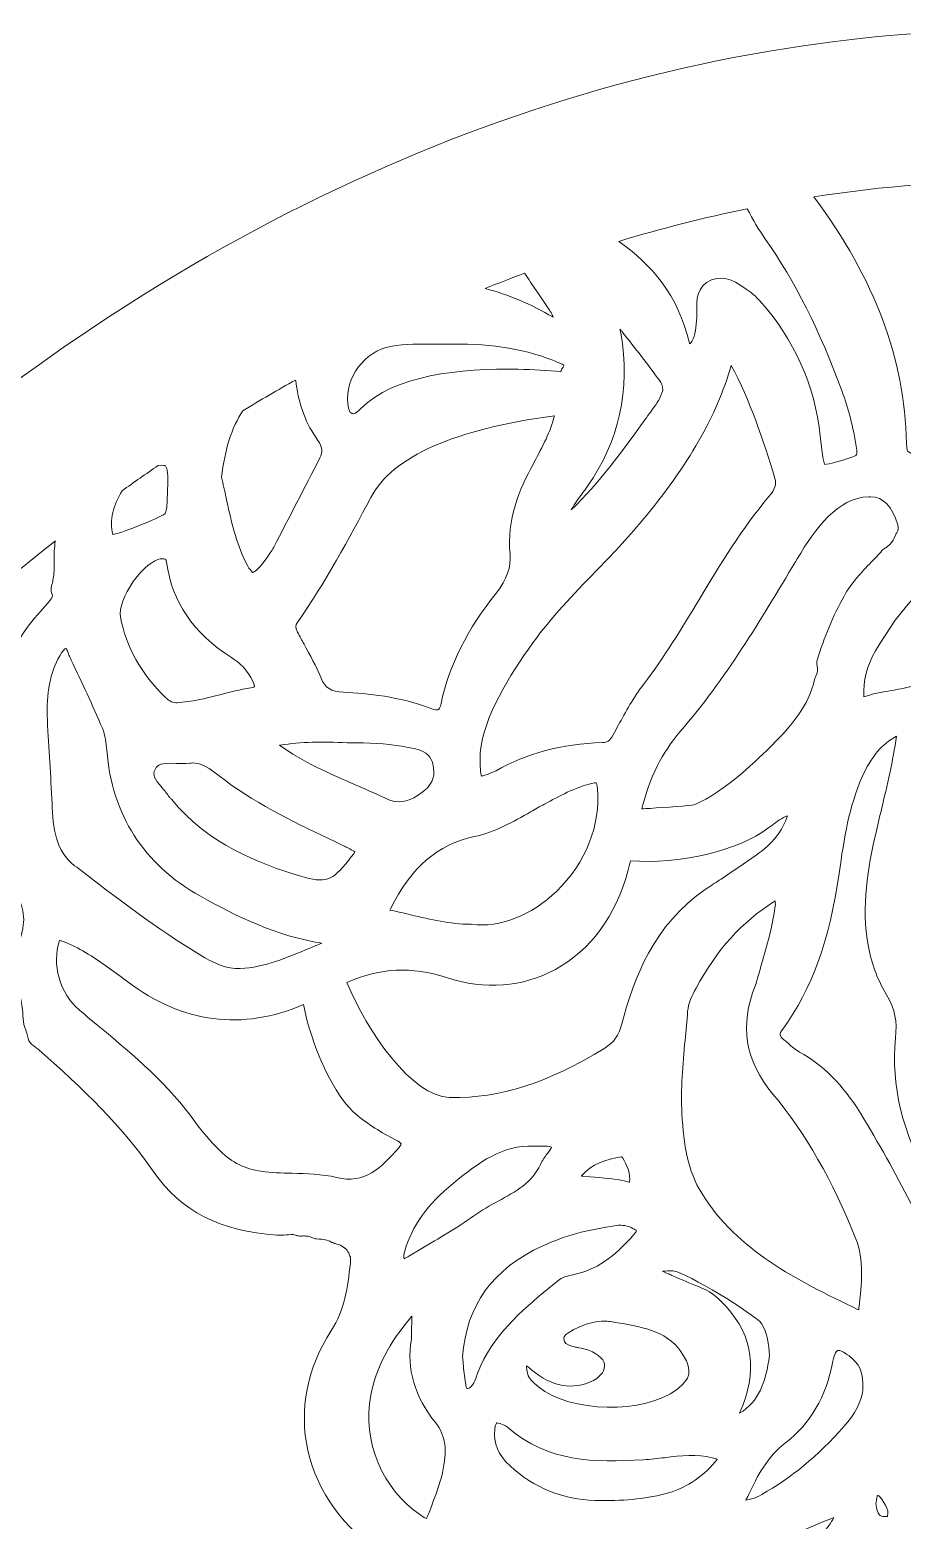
# Model space of a CAD drawing. Extents: x 16 to 8959, y -909 to -91.
# Drawn here: x 1740.5 to 1856.2, y -289.4 to -91.8 of the extents above; entities that cross this region are included whole.
import ezdxf

# ---------------------------------------------------------------- set-up
doc = ezdxf.new("R2010")
doc.units = 0
doc.header["$MEASUREMENT"] = 0
doc.layers.add('Layer 1', color=7, linetype='Continuous')

msp = doc.modelspace()

# ---------------------------------------------------------------- linework, layer by layer
at = {"layer": 'Layer 1', "lineweight": 0}
for points, knots in [([(2067.48, -226.33), (2049.85, -186.9), (2022.75, -153.49), (1989.11, -129.71), (1954.04, -104.91), (1913.53, -91.8), (1871.95, -91.8), (1824.05, -91.8), (1776.03, -109.39), (1733.06, -142.66), (1700.36, -167.98), (1670.49, -202.19), (1644, -244.61), (1617.52, -202.2), (1587.66, -168), (1554.95, -142.67), (1511.98, -109.4), (1463.95, -91.81), (1416.04, -91.8), (1374.47, -91.8), (1333.96, -104.91), (1298.9, -129.69), (1265.25, -153.47), (1238.15, -186.88), (1220.52, -226.31), (1199.14, -274.13), (1192.87, -327.84), (1202.41, -381.63), (1212.97, -441.15), (1241.77, -497.53), (1288, -549.22), (1441.89, -721.22), (1618.96, -885.08), (1620.74, -886.72), (1620.74, -886.72), (1644.01, -908.2), (1644.01, -908.2), (1644.01, -908.2), (1667.28, -886.71), (1667.28, -886.71), (1669.05, -885.08), (1846.13, -721.22), (2000.01, -549.22), (2046.24, -497.54), (2075.03, -441.16), (2085.59, -381.65), (2095.12, -327.86), (2088.86, -274.15), (2067.48, -226.33)], [0, 0, 0, 0, 1, 1, 1, 2, 2, 2, 3, 3, 3, 4, 4, 4, 5, 5, 5, 6, 6, 6, 7, 7, 7, 8, 8, 8, 9, 9, 9, 10, 10, 10, 11, 11, 11, 12, 12, 12, 13, 13, 13, 14, 14, 14, 15, 15, 15, 16, 16, 16, 16]), ([(1871.95, -111.8), (1872.92, -111.8), (1873.88, -111.82), (1874.85, -111.83), (1875.6, -112.58), (1876.35, -113.34), (1877.1, -114.07), (1879.01, -115.95), (1879.91, -118.25), (1880.17, -122.02), (1879.93, -123.71), (1879.7, -125.44), (1879.47, -127.18), (1878.93, -131.34), (1878.37, -135.65), (1877.54, -139.87), (1876.7, -144.11), (1874.35, -148.08), (1870.34, -152), (1868.74, -153.56), (1867.15, -153.58), (1864.73, -153.61), (1864.04, -153.62), (1863.32, -153.63), (1862.57, -153.68), (1862.32, -153.7), (1861.57, -153.75), (1860.76, -152.01), (1860.03, -150.44), (1859.01, -148.71), (1856.97, -147.71), (1856.85, -147.65), (1856.8, -147.54), (1856.77, -146.66), (1856.46, -135.19), (1852.65, -125.05), (1844.5, -113.94), (1853.64, -112.53), (1862.81, -111.8), (1871.95, -111.8)], [0, 0, 0, 0, 1, 1, 1, 2, 2, 2, 3, 3, 3, 4, 4, 4, 5, 5, 5, 6, 6, 6, 7, 7, 7, 8, 8, 8, 9, 9, 9, 10, 10, 10, 11, 11, 11, 12, 12, 12, 13, 13, 13, 13]), ([(1835.65, -115.53), (1836.39, -116.98), (1837.2, -118.33), (1838.08, -119.6), (1841.99, -125.16), (1845.22, -131.57), (1848.24, -139.76), (1849.05, -141.95), (1849.68, -144.41), (1850.15, -147.28), (1850.28, -148.07), (1850.23, -148.25), (1849.37, -148.52), (1848.01, -148.95), (1846.47, -149.43), (1845.92, -149.42), (1845.69, -148.93), (1845.53, -147.38), (1845.36, -145.88), (1845.36, -145.88), (1845.34, -145.69), (1845.34, -145.69), (1844.6, -138.87), (1841.9, -132.83), (1837.3, -127.73), (1836.96, -127.35), (1836.55, -126.91), (1836.02, -126.55), (1835.85, -126.44), (1835.68, -126.31), (1835.51, -126.18), (1834.43, -125.4), (1832.81, -124.21), (1830.93, -124.94), (1828.86, -125.74), (1828.93, -127.88), (1828.96, -129.02), (1828.97, -129.28), (1828.98, -129.53), (1828.96, -129.76), (1828.96, -129.76), (1828.95, -129.94), (1828.95, -129.94), (1828.88, -131.17), (1828.82, -132.24), (1828.31, -133.12), (1828.19, -133.33), (1828.1, -133.4), (1828, -133.42), (1828, -133.4), (1827.99, -133.38), (1827.99, -133.36), (1826.52, -127.01), (1822.92, -122.84), (1818.61, -119.85), (1824.27, -118.14), (1829.95, -116.7), (1835.65, -115.53)], [0, 0, 0, 0, 1, 1, 1, 2, 2, 2, 3, 3, 3, 4, 4, 4, 5, 5, 5, 6, 6, 6, 7, 7, 7, 8, 8, 8, 9, 9, 9, 10, 10, 10, 11, 11, 11, 12, 12, 12, 13, 13, 13, 14, 14, 14, 15, 15, 15, 16, 16, 16, 17, 17, 17, 18, 18, 18, 19, 19, 19, 19]), ([(1806.12, -124.07), (1806.65, -124.85), (1807.18, -125.63), (1807.69, -126.39), (1807.69, -126.39), (1809.18, -128.58), (1809.18, -128.58), (1809.53, -129.1), (1809.8, -129.52), (1809.92, -129.91), (1806.97, -128.15), (1803.98, -126.9), (1800.89, -126.11), (1802.63, -125.41), (1804.38, -124.73), (1806.12, -124.07)], [0, 0, 0, 0, 1, 1, 1, 2, 2, 2, 3, 3, 3, 4, 4, 4, 5, 5, 5, 5]), ([(1818.89, -131.99), (1818.86, -131.83), (1818.82, -131.67), (1818.77, -131.5), (1818.89, -131.63), (1818.99, -131.76), (1819.06, -131.84), (1820.79, -133.98), (1822.49, -136.23), (1824.06, -138.33), (1824.25, -138.6), (1824.43, -138.93), (1824.46, -139.61), (1824.42, -139.71), (1824.37, -139.82), (1824.33, -139.94), (1824.16, -140.38), (1823.97, -140.88), (1823.72, -141.23), (1823.17, -141.99), (1822.62, -142.75), (1822.07, -143.52), (1819.1, -147.64), (1816.03, -151.9), (1812.31, -155.45), (1812.84, -154.56), (1813.45, -153.71), (1814.1, -152.81), (1814.1, -152.81), (1814.45, -152.31), (1814.45, -152.31), (1814.45, -152.31), (1814.45, -152.31), (1814.45, -152.31), (1818.66, -146.42), (1820.16, -139.58), (1818.89, -131.99)], [0, 0, 0, 0, 1, 1, 1, 2, 2, 2, 3, 3, 3, 4, 4, 4, 5, 5, 5, 6, 6, 6, 7, 7, 7, 8, 8, 8, 9, 9, 9, 10, 10, 10, 11, 11, 11, 12, 12, 12, 12]), ([(1811.16, -136.64), (1811.06, -136.79), (1810.98, -136.95), (1810.9, -137.11), (1809.21, -136.97), (1807.29, -136.85), (1805.28, -136.81), (1797.73, -136.66), (1788.71, -137.56), (1784.38, -142.06), (1783.63, -142.83), (1783.36, -142.72), (1783.16, -142.63), (1782.94, -142.55), (1782.83, -142.35), (1782.7, -141.34), (1782.25, -137.96), (1784.91, -134.42), (1788.39, -133.77), (1790.3, -133.41), (1792.25, -133.45), (1794.3, -133.48), (1795.08, -133.49), (1795.86, -133.5), (1796.63, -133.49), (1801.88, -133.36), (1806.47, -134.16), (1810.67, -135.94), (1811.04, -136.09), (1811.24, -136.21), (1811.35, -136.28), (1811.32, -136.36), (1811.26, -136.48), (1811.16, -136.64)], [0, 0, 0, 0, 1, 1, 1, 2, 2, 2, 3, 3, 3, 4, 4, 4, 5, 5, 5, 6, 6, 6, 7, 7, 7, 8, 8, 8, 9, 9, 9, 10, 10, 10, 11, 11, 11, 11]), ([(1815.48, -163.67), (1817.58, -161.5), (1819.76, -159.25), (1821.73, -156.87), (1827.91, -149.43), (1831.56, -143.08), (1833.53, -136.31), (1836.07, -141), (1837.72, -146.06), (1839.33, -151.27), (1839.56, -152.03), (1839.33, -152.73), (1838.53, -153.68), (1834.95, -157.93), (1832.07, -162.69), (1829.3, -167.29), (1827, -171.09), (1824.63, -175.02), (1821.9, -178.58), (1820.58, -180.29), (1819.55, -182.2), (1818.54, -184.04), (1818.32, -184.45), (1818.1, -184.86), (1817.87, -185.26), (1817.39, -186.13), (1817.06, -186.28), (1816.46, -186.3), (1811.04, -186.48), (1806.42, -187.71), (1802.34, -190.04), (1802.27, -190.07), (1802.2, -190.1), (1802.13, -190.13), (1801.12, -190.57), (1800.64, -190.7), (1800.41, -190.73), (1800.31, -190.43), (1800.18, -189.64), (1800.24, -187.63), (1800.75, -182.71), (1804.07, -177.51), (1807.24, -173.06), (1809.66, -169.69), (1812.62, -166.63), (1815.48, -163.67)], [0, 0, 0, 0, 1, 1, 1, 2, 2, 2, 3, 3, 3, 4, 4, 4, 5, 5, 5, 6, 6, 6, 7, 7, 7, 8, 8, 8, 9, 9, 9, 10, 10, 10, 11, 11, 11, 12, 12, 12, 13, 13, 13, 14, 14, 14, 15, 15, 15, 15]), ([(1775.84, -138.76), (1776.22, -141.57), (1777.18, -144.09), (1778.71, -146.23), (1779.32, -147.09), (1779.4, -147.76), (1778.99, -148.56), (1776.95, -152.51), (1774.92, -156.46), (1772.86, -160.4), (1772.59, -160.91), (1772.24, -161.4), (1771.85, -161.95), (1770.64, -163.62), (1770.12, -163.74), (1770.08, -163.75), (1770.1, -163.74), (1769.63, -163.52), (1768.85, -161.74), (1767.73, -159.22), (1767.13, -156.48), (1766.56, -153.84), (1766.36, -152.92), (1766.16, -152.01), (1765.95, -151.13), (1766.39, -147.39), (1767.29, -144.53), (1768.78, -142.31), (1771.09, -140.9), (1773.42, -139.54), (1775.76, -138.23), (1775.79, -138.38), (1775.82, -138.55), (1775.84, -138.76)], [0, 0, 0, 0, 1, 1, 1, 2, 2, 2, 3, 3, 3, 4, 4, 4, 5, 5, 5, 6, 6, 6, 7, 7, 7, 8, 8, 8, 9, 9, 9, 10, 10, 10, 11, 11, 11, 11]), ([(1914.97, -141.99), (1913.74, -142.61), (1912.44, -143.17), (1911.17, -143.7), (1909.07, -144.6), (1906.9, -145.52), (1904.86, -146.8), (1903.9, -147.4), (1901.88, -148.96), (1899.08, -151.12), (1893.08, -155.74), (1884.02, -162.72), (1876.63, -167.09), (1876.63, -167.09), (1876.15, -167.38), (1876.15, -167.38), (1875.21, -167.92), (1874.32, -168.41), (1873.5, -168.83), (1871.31, -169.75), (1869.1, -171.01), (1866.36, -172.89), (1866.35, -172.89), (1866.35, -172.89), (1866.34, -172.89), (1865.27, -173.63), (1864.22, -174.39), (1863.19, -175.14), (1861.65, -176.25), (1860.19, -177.3), (1858.75, -178.21), (1857.63, -178.92), (1856.14, -179.17), (1854.57, -179.44), (1853.43, -179.63), (1852.26, -179.83), (1851.11, -180.21), (1851.01, -178.11), (1851.54, -176.06), (1852.67, -174.13), (1855.92, -168.61), (1859.92, -163.29), (1867.19, -161.75), (1869.17, -161.33), (1871.03, -160.52), (1872.82, -159.74), (1872.82, -159.74), (1873.31, -159.52), (1873.31, -159.52), (1876.55, -158.11), (1878.64, -155.42), (1879.72, -151.3), (1880.01, -150.18), (1880.3, -149.91), (1881.35, -149.8), (1886.51, -149.26), (1891.05, -147), (1895.64, -144.53), (1900.48, -141.93), (1905.7, -139.44), (1911.59, -140.02), (1911.59, -140.02), (1911.71, -140.04), (1911.71, -140.04), (1913.07, -140.17), (1914.24, -140.29), (1915.1, -141.01), (1915.42, -141.27), (1915.56, -141.46), (1915.63, -141.56), (1915.54, -141.65), (1915.35, -141.8), (1914.97, -141.99)], [0, 0, 0, 0, 1, 1, 1, 2, 2, 2, 3, 3, 3, 4, 4, 4, 5, 5, 5, 6, 6, 6, 7, 7, 7, 8, 8, 8, 9, 9, 9, 10, 10, 10, 11, 11, 11, 12, 12, 12, 13, 13, 13, 14, 14, 14, 15, 15, 15, 16, 16, 16, 17, 17, 17, 18, 18, 18, 19, 19, 19, 20, 20, 20, 21, 21, 21, 22, 22, 22, 23, 23, 23, 24, 24, 24, 24]), ([(1785.75, -153.79), (1788.63, -148.38), (1796.8, -144.74), (1810.08, -142.97), (1809.58, -145.07), (1808.51, -147.05), (1807.4, -149.12), (1807.4, -149.12), (1807.29, -149.32), (1807.29, -149.32), (1805.41, -152.81), (1803.74, -156.68), (1804.21, -161.33), (1804.38, -162.99), (1803.77, -164.7), (1802.4, -166.42), (1798.53, -171.28), (1796.12, -176.09), (1795.05, -181.13), (1794.94, -181.66), (1794.78, -181.88), (1794.7, -181.92), (1794.6, -181.98), (1794.26, -182), (1793.61, -181.75), (1789.53, -180.18), (1785.32, -179.79), (1782.11, -179.62), (1780.45, -179.53), (1779.68, -179.04), (1779.14, -177.74), (1778.49, -176.17), (1777.67, -174.68), (1776.89, -173.24), (1776.6, -172.72), (1776.32, -172.2), (1776.04, -171.67), (1776.04, -171.67), (1776.04, -171.67), (1776.04, -171.67), (1775.67, -170.97), (1775.79, -170.71), (1775.99, -170.42), (1779.71, -165.03), (1782.85, -159.25), (1785.75, -153.79)], [0, 0, 0, 0, 1, 1, 1, 2, 2, 2, 3, 3, 3, 4, 4, 4, 5, 5, 5, 6, 6, 6, 7, 7, 7, 8, 8, 8, 9, 9, 9, 10, 10, 10, 11, 11, 11, 12, 12, 12, 13, 13, 13, 14, 14, 14, 15, 15, 15, 15]), ([(1757.54, -149.57), (1758.28, -149.46), (1758.48, -149.59), (1758.5, -149.6), (1758.51, -149.61), (1758.84, -149.89), (1758.83, -151.55), (1758.83, -151.55), (1758.81, -152.35), (1758.81, -152.35), (1758.78, -152.46), (1758.77, -152.57), (1758.76, -152.68), (1758.76, -152.92), (1758.76, -153.17), (1758.76, -153.41), (1758.76, -153.92), (1758.76, -154.4), (1758.71, -154.85), (1758.67, -155.25), (1758.59, -155.62), (1758.48, -155.94), (1757.41, -156.64), (1753.18, -158.33), (1751.56, -158.73), (1751.55, -158.7), (1751.55, -158.68), (1751.54, -158.67), (1751.05, -156.91), (1751.62, -154.71), (1752.75, -152.92), (1754.34, -151.78), (1755.94, -150.66), (1757.54, -149.57)], [0, 0, 0, 0, 1, 1, 1, 2, 2, 2, 3, 3, 3, 4, 4, 4, 5, 5, 5, 6, 6, 6, 7, 7, 7, 8, 8, 8, 9, 9, 9, 10, 10, 10, 11, 11, 11, 11]), ([(1855.47, -158.48), (1855.38, -158.61), (1855.32, -158.74), (1855.27, -158.88), (1855.13, -159.3), (1854.89, -159.68), (1854.54, -160.02), (1854.54, -160.02), (1854.3, -160.25), (1854.3, -160.25), (1854.2, -160.35), (1854.07, -160.44), (1853.91, -160.53), (1853.76, -160.61), (1853.63, -160.72), (1853.52, -160.84), (1853.06, -161.37), (1852.58, -161.87), (1852.1, -162.37), (1850.81, -163.7), (1849.48, -165.08), (1848.49, -166.88), (1847.03, -169.5), (1845.83, -172.36), (1844.94, -175.37), (1844.86, -175.61), (1844.85, -175.86), (1844.91, -176.11), (1845.02, -176.65), (1844.97, -177.1), (1844.75, -177.48), (1844.67, -177.62), (1844.61, -177.78), (1844.58, -177.93), (1843.89, -181.34), (1841.35, -184.24), (1838.96, -186.62), (1837.4, -188.18), (1832.63, -192.93), (1828.62, -194.53), (1828.1, -194.67), (1824.76, -194.88), (1822.77, -195.01), (1822.39, -195.03), (1822.02, -195.06), (1821.67, -195.08), (1821.68, -195.06), (1821.68, -195.03), (1821.69, -195.01), (1822.7, -190.94), (1824.36, -187.61), (1826.77, -184.82), (1832.76, -177.89), (1837.48, -169.97), (1842.04, -162.32), (1842.04, -162.32), (1842.27, -161.94), (1842.27, -161.94), (1844.75, -157.78), (1847.62, -153.9), (1851.76, -153.7), (1851.84, -153.7), (1851.93, -153.7), (1852.01, -153.7), (1853.68, -153.73), (1854.89, -154.98), (1855.61, -157.42), (1855.73, -157.85), (1855.69, -158.17), (1855.47, -158.48)], [0, 0, 0, 0, 1, 1, 1, 2, 2, 2, 3, 3, 3, 4, 4, 4, 5, 5, 5, 6, 6, 6, 7, 7, 7, 8, 8, 8, 9, 9, 9, 10, 10, 10, 11, 11, 11, 12, 12, 12, 13, 13, 13, 14, 14, 14, 15, 15, 15, 16, 16, 16, 17, 17, 17, 18, 18, 18, 19, 19, 19, 20, 20, 20, 21, 21, 21, 22, 22, 22, 23, 23, 23, 23]), ([(1743.91, -159.57), (1743.91, -159.59), (1743.91, -159.6), (1743.9, -159.61), (1743.85, -160.03), (1743.8, -160.46), (1743.77, -160.88), (1743.74, -161.25), (1743.74, -161.73), (1743.74, -162.25), (1743.75, -162.81), (1743.75, -163.38), (1743.71, -163.85), (1743.66, -164.47), (1743.56, -165.04), (1743.41, -165.54), (1743.31, -165.86), (1743.32, -166.2), (1743.44, -166.51), (1743.61, -166.96), (1743.63, -167.02), (1741.93, -168.93), (1737.69, -173.66), (1735.83, -178.35), (1736.05, -183.69), (1736.2, -187.05), (1736.07, -190.5), (1735.95, -193.84), (1735.92, -194.8), (1735.88, -195.75), (1735.86, -196.7), (1735.75, -200.28), (1736.64, -203.44), (1738.49, -206.1), (1739.8, -207.99), (1740.05, -209.86), (1739.28, -212.18), (1739.03, -212.93), (1738.76, -213.67), (1738.47, -214.4), (1738.38, -214.64), (1738.35, -214.89), (1738.38, -215.14), (1738.42, -215.43), (1738.46, -215.72), (1738.5, -216.01), (1738.5, -216.01), (1738.54, -216.32), (1738.54, -216.32), (1738.59, -216.64), (1738.62, -216.94), (1738.65, -217.21), (1738.75, -218.08), (1738.84, -218.91), (1739.2, -219.9), (1739.4, -220.46), (1739.52, -221.13), (1739.58, -222.03), (1739.58, -222.03), (1739.6, -222.49), (1739.6, -222.49), (1739.63, -223.02), (1739.66, -223.52), (1739.86, -224.07), (1740.05, -224.55), (1740.2, -225.05), (1740.32, -225.54), (1740.41, -225.93), (1740.65, -226.26), (1740.99, -226.47), (1741.37, -226.71), (1741.76, -227.06), (1742.17, -227.42), (1742.17, -227.42), (1742.5, -227.72), (1742.5, -227.72), (1749.05, -233.45), (1753.51, -238.24), (1756.98, -243.24), (1760.57, -248.42), (1765.75, -251.07), (1773.28, -251.58), (1773.71, -251.61), (1774.13, -251.58), (1774.53, -251.55), (1774.93, -251.52), (1775.44, -251.48), (1775.64, -251.56), (1775.76, -251.62), (1775.89, -251.65), (1776.03, -251.67), (1776.03, -251.67), (1776.16, -251.69), (1776.16, -251.69), (1776.35, -251.72), (1776.58, -251.73), (1776.77, -251.69), (1776.83, -251.67), (1776.88, -251.67), (1776.93, -251.68), (1777.03, -251.71), (1777.14, -251.72), (1777.25, -251.72), (1777.47, -251.71), (1777.66, -251.77), (1777.86, -251.88), (1778.08, -252.01), (1778.34, -252.09), (1778.59, -252.1), (1779.46, -252.13), (1780, -252.24), (1780.5, -252.5), (1780.56, -252.53), (1780.62, -252.56), (1780.68, -252.58), (1780.68, -252.58), (1780.77, -252.62), (1780.78, -252.63), (1780.88, -252.67), (1780.98, -252.7), (1781.08, -252.72), (1781.38, -252.78), (1781.64, -252.88), (1781.9, -253.03), (1782.52, -253.37), (1782.81, -253.89), (1782.93, -254.25), (1782.96, -254.33), (1782.99, -254.41), (1783.03, -254.48), (1783.03, -254.57), (1783.03, -254.67), (1783.04, -254.73), (1783.06, -254.91), (1783.06, -255.09), (1783.03, -255.28), (1783.03, -255.3), (1783.03, -255.33), (1783.03, -255.35), (1782.66, -258.49), (1782.32, -261.45), (1780.46, -264.3), (1777.3, -269.16), (1776.21, -274.78), (1777.39, -280.12), (1778.63, -285.67), (1782.18, -290.52), (1787.41, -293.77), (1787.53, -293.85), (1787.65, -293.93), (1787.77, -294.01), (1788.12, -294.25), (1788.51, -294.51), (1788.98, -294.71), (1791.62, -295.86), (1793.38, -297.45), (1794.49, -299.74), (1795.55, -301.89), (1797.22, -303.53), (1798.84, -305.12), (1798.84, -305.12), (1799.41, -305.67), (1799.41, -305.67), (1799.52, -305.78), (1799.64, -305.87), (1799.77, -305.94), (1799.89, -306), (1800.02, -306.06), (1800.14, -306.13), (1800.41, -306.3), (1800.67, -306.54), (1800.98, -306.81), (1801.23, -307.05), (1801.49, -307.28), (1801.77, -307.5), (1801.89, -307.59), (1802.02, -307.66), (1802.15, -307.71), (1802.28, -307.78), (1802.46, -307.89), (1802.51, -307.92), (1802.54, -307.94), (1802.58, -307.96), (1802.62, -307.98), (1802.95, -308.15), (1803.29, -308.31), (1803.63, -308.45), (1803.72, -308.5), (1803.83, -308.55), (1803.94, -308.58), (1803.94, -308.58), (1804.16, -308.65), (1804.16, -308.65), (1804.49, -308.74), (1804.8, -308.84), (1805.12, -308.93), (1805.84, -309.13), (1806.61, -309.36), (1807.32, -309.71), (1807.53, -309.82), (1807.84, -309.94), (1808.09, -309.91), (1808.17, -309.92), (1808.24, -309.92), (1808.31, -309.94), (1810.35, -310.38), (1812.44, -310.91), (1814.26, -311.37), (1814.05, -311.82), (1813.84, -312.27), (1813.64, -312.72), (1813.12, -313.87), (1812.63, -314.95), (1812.04, -315.97), (1808.07, -322.82), (1807.24, -330.32), (1809.52, -338.91), (1809.89, -340.3), (1810.28, -341.69), (1810.67, -343.07), (1811.6, -346.33), (1812.56, -349.7), (1813.14, -353.06), (1813.17, -353.21), (1813.2, -353.36), (1813.23, -353.51), (1813.23, -353.51), (1813.29, -353.8), (1813.29, -353.8), (1813.31, -353.88), (1813.33, -353.95), (1813.35, -354.03), (1813.61, -355.71), (1813.89, -357.39), (1814.18, -359.07), (1811.93, -362.83), (1809.61, -367.28), (1809.65, -372.85), (1809.7, -378.12), (1809.06, -383.35), (1808.39, -388.89), (1807.95, -392.5), (1807.5, -396.22), (1807.23, -400.09), (1806.42, -399.34), (1805.67, -398.62), (1805.07, -397.81), (1798.96, -389.6), (1792.38, -383.65), (1784.95, -379.64), (1783.52, -378.87), (1783.07, -378.5), (1782.92, -378.33), (1782.92, -378.33), (1782.72, -377.54), (1782.72, -377.54), (1782.72, -377.54), (1781.95, -377.17), (1781.95, -377.17), (1780.29, -376.37), (1778.83, -375.39), (1777.61, -374.27), (1777.61, -374.27), (1777.41, -374.11), (1777.41, -374.11), (1776.2, -373.28), (1775.33, -372.47), (1774.75, -371.62), (1774.75, -371.62), (1774.35, -371), (1774.35, -371), (1774.35, -371), (1773.63, -370.88), (1773.63, -370.88), (1773.52, -370.83), (1773.07, -370.52), (1771.97, -368.54), (1771.73, -368.12), (1771.48, -367.72), (1771.23, -367.31), (1773.74, -363.34), (1776.43, -358.06), (1775.77, -351.85), (1776.33, -347.08), (1775.38, -342.5), (1772.79, -337.46), (1772.79, -337.46), (1772.72, -337.33), (1772.72, -337.33), (1770.63, -333.26), (1768.66, -329.43), (1767.93, -325.09), (1767.56, -322.88), (1767.7, -320.62), (1767.92, -318.5), (1767.94, -318.28), (1767.97, -318.17), (1767.99, -318.11), (1768.12, -317.76), (1768.12, -317.37), (1767.99, -317.03), (1767.59, -315.93), (1767.39, -314.79), (1767.19, -313.59), (1766.81, -311.37), (1766.42, -309.06), (1764.67, -306.97), (1764.67, -306.97), (1764.45, -306.73), (1764.45, -306.73), (1764.26, -306.51), (1764.06, -306.3), (1763.86, -306.09), (1763.47, -305.66), (1763.07, -305.25), (1762.67, -304.84), (1762.36, -304.52), (1762.04, -304.22), (1761.73, -303.91), (1761.32, -303.51), (1760.91, -303.11), (1760.52, -302.7), (1760.01, -302.16), (1759.51, -301.54), (1758.94, -300.74), (1758.59, -300.24), (1758.13, -299.85), (1757.62, -299.6), (1757.61, -299.59), (1757.59, -299.58), (1757.57, -299.57), (1755.22, -298.48), (1749.24, -295.95), (1744.49, -296.17), (1744.05, -296.19), (1743.62, -296.24), (1743.19, -296.29), (1741.78, -296.47), (1741.52, -296.41), (1741.33, -296.11), (1740.73, -295.21), (1740, -294.47), (1739.29, -293.76), (1738.95, -293.41), (1738.61, -293.07), (1738.29, -292.7), (1737.46, -291.76), (1737.04, -290.9), (1736.94, -289.93), (1736.96, -289.85), (1736.98, -289.77), (1737, -289.69), (1737.07, -289.4), (1737.14, -289.11), (1737.23, -288.92), (1739.21, -284.9), (1739.17, -280.7), (1737.11, -275.68), (1736.42, -273.98), (1735.62, -272.05), (1735.18, -270.12), (1735.12, -269.88), (1735, -269.65), (1734.84, -269.45), (1734.75, -269.35), (1734.67, -269.24), (1734.6, -269.13), (1734.52, -269.02), (1734.44, -268.92), (1734.36, -268.81), (1734.32, -268.77), (1734.28, -268.73), (1734.25, -268.68), (1734.16, -268.6), (1733.85, -268.25), (1733.72, -268.1), (1733.72, -268.1), (1733.57, -267.93), (1733.57, -267.93), (1733.32, -267.65), (1733.07, -267.38), (1732.81, -267.11), (1731.94, -266.22), (1731, -265.47), (1730.09, -264.73), (1729.35, -264.14), (1728.65, -263.58), (1728, -262.97), (1727.36, -262.36), (1726.8, -261.73), (1726.27, -261.06), (1726.15, -260.9), (1726, -260.77), (1725.82, -260.67), (1717.17, -255.6), (1710.87, -250.49), (1706, -244.57), (1702.57, -240.41), (1698.43, -237.17), (1693.69, -234.94), (1692.81, -234.53), (1692.48, -234.26), (1692.35, -234.1), (1692.12, -233.83), (1691.81, -233.63), (1691.45, -233.56), (1690.72, -233.41), (1689.99, -233.27), (1689.26, -233.15), (1686.56, -232.71), (1683.82, -232.86), (1681.17, -232.99), (1681.17, -232.99), (1680.95, -233), (1680.95, -233), (1680, -233.05), (1679.05, -233.1), (1678.1, -233.16), (1678.1, -233.16), (1676.34, -233.26), (1676.34, -233.26), (1676.21, -233.26), (1676.08, -233.29), (1675.95, -233.33), (1675.74, -233.39), (1675.53, -233.47), (1675.32, -233.54), (1696.35, -203.64), (1719.28, -178.9), (1743.91, -159.57)], [0, 0, 0, 0, 1, 1, 1, 2, 2, 2, 3, 3, 3, 4, 4, 4, 5, 5, 5, 6, 6, 6, 7, 7, 7, 8, 8, 8, 9, 9, 9, 10, 10, 10, 11, 11, 11, 12, 12, 12, 13, 13, 13, 14, 14, 14, 15, 15, 15, 16, 16, 16, 17, 17, 17, 18, 18, 18, 19, 19, 19, 20, 20, 20, 21, 21, 21, 22, 22, 22, 23, 23, 23, 24, 24, 24, 25, 25, 25, 26, 26, 26, 27, 27, 27, 28, 28, 28, 29, 29, 29, 30, 30, 30, 31, 31, 31, 32, 32, 32, 33, 33, 33, 34, 34, 34, 35, 35, 35, 36, 36, 36, 37, 37, 37, 38, 38, 38, 39, 39, 39, 40, 40, 40, 41, 41, 41, 42, 42, 42, 43, 43, 43, 44, 44, 44, 45, 45, 45, 46, 46, 46, 47, 47, 47, 48, 48, 48, 49, 49, 49, 50, 50, 50, 51, 51, 51, 52, 52, 52, 53, 53, 53, 54, 54, 54, 55, 55, 55, 56, 56, 56, 57, 57, 57, 58, 58, 58, 59, 59, 59, 60, 60, 60, 61, 61, 61, 62, 62, 62, 63, 63, 63, 64, 64, 64, 65, 65, 65, 66, 66, 66, 67, 67, 67, 68, 68, 68, 69, 69, 69, 70, 70, 70, 71, 71, 71, 72, 72, 72, 73, 73, 73, 74, 74, 74, 75, 75, 75, 76, 76, 76, 77, 77, 77, 78, 78, 78, 79, 79, 79, 80, 80, 80, 81, 81, 81, 82, 82, 82, 83, 83, 83, 84, 84, 84, 85, 85, 85, 86, 86, 86, 87, 87, 87, 88, 88, 88, 89, 89, 89, 90, 90, 90, 91, 91, 91, 92, 92, 92, 93, 93, 93, 94, 94, 94, 95, 95, 95, 96, 96, 96, 97, 97, 97, 98, 98, 98, 99, 99, 99, 100, 100, 100, 101, 101, 101, 102, 102, 102, 103, 103, 103, 104, 104, 104, 105, 105, 105, 106, 106, 106, 107, 107, 107, 108, 108, 108, 109, 109, 109, 110, 110, 110, 111, 111, 111, 112, 112, 112, 113, 113, 113, 114, 114, 114, 115, 115, 115, 116, 116, 116, 117, 117, 117, 118, 118, 118, 119, 119, 119, 120, 120, 120, 121, 121, 121, 122, 122, 122, 123, 123, 123, 124, 124, 124, 125, 125, 125, 126, 126, 126, 127, 127, 127, 128, 128, 128, 129, 129, 129, 130, 130, 130, 131, 131, 131, 132, 132, 132, 133, 133, 133, 134, 134, 134, 135, 135, 135, 136, 136, 136, 137, 137, 137, 138, 138, 138, 139, 139, 139, 140, 140, 140, 141, 141, 141, 142, 142, 142, 143, 143, 143, 143]), ([(1752.54, -169.64), (1752.33, -168.59), (1753.04, -166.65), (1754.25, -164.94), (1755.59, -163.04), (1757.01, -162.07), (1757.83, -161.95), (1758.23, -161.89), (1758.44, -161.95), (1758.51, -162), (1758.55, -162.04), (1758.62, -162.16), (1758.65, -162.39), (1759.39, -167.66), (1762.2, -171.78), (1767.25, -175.01), (1768.2, -175.62), (1769.48, -176.68), (1770.12, -178.25), (1770.26, -178.59), (1770.3, -178.8), (1770.31, -178.91), (1770.23, -178.94), (1770.09, -178.99), (1769.84, -179.03), (1768.42, -179.26), (1767.04, -179.61), (1765.7, -179.95), (1763.77, -180.44), (1761.95, -180.9), (1760.08, -181.01), (1759.51, -181.05), (1759.06, -180.84), (1758.53, -180.33), (1755.27, -177.15), (1753.31, -173.66), (1752.54, -169.64)], [0, 0, 0, 0, 1, 1, 1, 2, 2, 2, 3, 3, 3, 4, 4, 4, 5, 5, 5, 6, 6, 6, 7, 7, 7, 8, 8, 8, 9, 9, 9, 10, 10, 10, 11, 11, 11, 12, 12, 12, 12]), ([(1745.34, -173.77), (1745.41, -173.91), (1745.49, -174.11), (1745.55, -174.26), (1745.62, -174.45), (1745.7, -174.64), (1745.78, -174.82), (1745.78, -174.82), (1746.03, -175.36), (1746.03, -175.36), (1747.42, -178.31), (1748.86, -181.36), (1750.15, -184.4), (1750.54, -185.3), (1750.66, -186.42), (1750.73, -187.29), (1751.42, -195.92), (1755.6, -202.43), (1763.16, -206.66), (1767.98, -209.35), (1773.25, -211.95), (1779.24, -212.88), (1778.71, -213.1), (1778.19, -213.32), (1777.66, -213.54), (1774.57, -214.84), (1771.64, -216.08), (1768.43, -216.26), (1766.59, -216.32), (1764.93, -215.56), (1763.01, -214.39), (1757.33, -210.95), (1751.95, -206.82), (1746.74, -202.83), (1746.74, -202.83), (1746.45, -202.61), (1746.45, -202.61), (1743.92, -200.67), (1743.6, -197.61), (1743.47, -194.38), (1743.4, -192.53), (1743.28, -190.67), (1743.16, -188.87), (1743.04, -187.06), (1742.92, -185.19), (1742.85, -183.36), (1742.71, -179.66), (1743.21, -177.02), (1744.49, -174.8), (1744.86, -174.16), (1745.12, -173.85), (1745.34, -173.77)], [0, 0, 0, 0, 1, 1, 1, 2, 2, 2, 3, 3, 3, 4, 4, 4, 5, 5, 5, 6, 6, 6, 7, 7, 7, 8, 8, 8, 9, 9, 9, 10, 10, 10, 11, 11, 11, 12, 12, 12, 13, 13, 13, 14, 14, 14, 15, 15, 15, 16, 16, 16, 17, 17, 17, 17]), ([(1850.66, -235.42), (1848.32, -231.64), (1845.75, -229.06), (1842.57, -227.32), (1842.07, -227.04), (1841.59, -226.61), (1841.07, -226.15), (1840.87, -225.98), (1840.68, -225.81), (1840.48, -225.64), (1839.9, -225.16), (1839.84, -225), (1840.36, -224.28), (1844.24, -218.94), (1846.61, -212.39), (1847.83, -203.67), (1848.51, -198.83), (1849.16, -194.81), (1850.86, -190.92), (1852.07, -188.17), (1853.49, -186.47), (1855.45, -185.46), (1854.97, -188.68), (1854.2, -191.98), (1853.44, -195.17), (1853.19, -196.24), (1852.94, -197.31), (1852.69, -198.38), (1851.69, -202.81), (1850.7, -207.98), (1851.72, -213.35), (1852.16, -215.72), (1853.01, -217.91), (1854.29, -220.04), (1855.23, -221.6), (1855.54, -223.23), (1855.31, -225.49), (1854.7, -231.7), (1856.17, -237.85), (1859.95, -244.87), (1860.52, -245.93), (1861.1, -246.99), (1861.69, -248.05), (1863.68, -251.66), (1865.75, -255.39), (1867.25, -259.27), (1867.25, -259.27), (1867.25, -259.27), (1867.25, -259.27), (1867.83, -260.78), (1867.52, -260.98), (1867.22, -261.18), (1866.99, -261.32), (1866.87, -261.4), (1865.75, -260.35), (1865.75, -260.35), (1865.64, -260.25), (1865.64, -260.25), (1862.78, -257.56), (1860.98, -254.16), (1859.07, -250.55), (1858.8, -250.02), (1858.52, -249.49), (1858.24, -248.97), (1858.24, -248.97), (1857.36, -247.33), (1857.36, -247.33), (1855.25, -243.39), (1853.07, -239.31), (1850.66, -235.42)], [0, 0, 0, 0, 1, 1, 1, 2, 2, 2, 3, 3, 3, 4, 4, 4, 5, 5, 5, 6, 6, 6, 7, 7, 7, 8, 8, 8, 9, 9, 9, 10, 10, 10, 11, 11, 11, 12, 12, 12, 13, 13, 13, 14, 14, 14, 15, 15, 15, 16, 16, 16, 17, 17, 17, 18, 18, 18, 19, 19, 19, 20, 20, 20, 21, 21, 21, 22, 22, 22, 23, 23, 23, 23]), ([(1782.59, -186.33), (1782.64, -186.33), (1782.68, -186.33), (1782.73, -186.33), (1783.41, -186.31), (1784.08, -186.31), (1784.74, -186.33), (1787.12, -186.37), (1789.34, -186.63), (1791.51, -187.09), (1793.33, -187.48), (1793.77, -188.33), (1793.97, -189.11), (1794.33, -190.55), (1793.99, -191.66), (1792.91, -192.59), (1791.91, -193.45), (1789.97, -194.75), (1788.13, -193.88), (1786.73, -193.22), (1785.28, -192.59), (1783.88, -191.98), (1780.21, -190.39), (1776.75, -188.88), (1773.63, -186.64), (1773.67, -186.63), (1773.71, -186.63), (1773.74, -186.62), (1776.46, -186.21), (1779.36, -186.12), (1782.59, -186.33)], [0, 0, 0, 0, 1, 1, 1, 2, 2, 2, 3, 3, 3, 4, 4, 4, 5, 5, 5, 6, 6, 6, 7, 7, 7, 8, 8, 8, 9, 9, 9, 10, 10, 10, 10]), ([(1759.05, -193.55), (1758.75, -193.1), (1758.41, -192.7), (1758.08, -192.31), (1757.01, -191.03), (1756.78, -190.61), (1757.14, -189.85), (1757.49, -189.12), (1757.88, -189.01), (1759.93, -189.05), (1760.51, -189.06), (1761.11, -189.07), (1761.73, -189.03), (1761.79, -189.03), (1761.85, -189.02), (1761.91, -189.01), (1762.51, -188.91), (1763.64, -189.11), (1765.63, -190.69), (1770.09, -194.21), (1775.2, -196.66), (1780.14, -199.03), (1780.87, -199.38), (1781.59, -199.73), (1782.32, -200.08), (1782.63, -200.24), (1783.25, -200.54), (1783.64, -200.77), (1783.4, -201.15), (1782.98, -201.67), (1782.81, -201.89), (1782.81, -201.89), (1782.81, -201.89), (1782.81, -201.89), (1780.6, -204.68), (1779.71, -204.97), (1776.45, -204), (1770.99, -202.38), (1764.12, -199.75), (1759.3, -193.81), (1759.22, -193.71), (1759.13, -193.63), (1759.05, -193.54), (1759.04, -193.53), (1759.04, -193.54), (1759.05, -193.55)], [0, 0, 0, 0, 1, 1, 1, 2, 2, 2, 3, 3, 3, 4, 4, 4, 5, 5, 5, 6, 6, 6, 7, 7, 7, 8, 8, 8, 9, 9, 9, 10, 10, 10, 11, 11, 11, 12, 12, 12, 13, 13, 13, 14, 14, 14, 15, 15, 15, 15]), ([(1810.39, -205.99), (1807.04, -209.22), (1802.84, -210.87), (1799.14, -210.39), (1799.07, -210.38), (1799.01, -210.37), (1798.94, -210.38), (1796.26, -210.36), (1793.71, -209.76), (1791.02, -209.12), (1790.12, -208.9), (1789.22, -208.69), (1788.31, -208.5), (1788.31, -208.5), (1788.31, -208.5), (1788.31, -208.5), (1788.3, -208.49), (1788.28, -208.49), (1788.27, -208.49), (1788.29, -208.44), (1788.32, -208.38), (1788.35, -208.32), (1791.12, -202.81), (1794.65, -199.77), (1799.45, -198.76), (1802.25, -198.17), (1804.63, -196.8), (1806.93, -195.48), (1807.54, -195.13), (1808.16, -194.78), (1808.78, -194.44), (1810.75, -193.37), (1812.79, -192.27), (1814.95, -191.73), (1815.33, -191.64), (1815.54, -191.63), (1815.63, -191.63), (1815.67, -191.73), (1815.74, -191.95), (1815.78, -192.38), (1816.24, -197.2), (1814.23, -202.28), (1810.39, -205.99)], [0, 0, 0, 0, 1, 1, 1, 2, 2, 2, 3, 3, 3, 4, 4, 4, 5, 5, 5, 6, 6, 6, 7, 7, 7, 8, 8, 8, 9, 9, 9, 10, 10, 10, 11, 11, 11, 12, 12, 12, 13, 13, 13, 14, 14, 14, 14]), ([(1819.03, -223.58), (1818.63, -225.12), (1817.97, -226.06), (1816.75, -226.8), (1809.16, -231.44), (1802.85, -233.46), (1796.34, -233.33), (1796.27, -233.33), (1796.21, -233.33), (1796.15, -233.33), (1791.19, -233.2), (1785.27, -224.67), (1782.58, -218.11), (1787.09, -216.12), (1791.1, -215.94), (1795.78, -217.45), (1800.88, -219.11), (1805.87, -218.73), (1810.21, -216.36), (1814.87, -213.82), (1818.28, -209.19), (1819.82, -203.34), (1819.94, -202.88), (1820.06, -202.42), (1820.16, -201.96), (1826.63, -202.5), (1834.3, -200.71), (1838.53, -197.57), (1838.53, -197.57), (1838.87, -197.31), (1838.87, -197.31), (1839.59, -196.77), (1840.27, -196.26), (1841.01, -195.99), (1840.35, -197.99), (1839.03, -199.66), (1836.84, -201.22), (1835.33, -202.31), (1833.73, -203.36), (1832.19, -204.38), (1831.52, -204.82), (1830.86, -205.26), (1830.2, -205.7), (1823.21, -210.37), (1820.56, -217.71), (1819.03, -223.58)], [0, 0, 0, 0, 1, 1, 1, 2, 2, 2, 3, 3, 3, 4, 4, 4, 5, 5, 5, 6, 6, 6, 7, 7, 7, 8, 8, 8, 9, 9, 9, 10, 10, 10, 11, 11, 11, 12, 12, 12, 13, 13, 13, 14, 14, 14, 15, 15, 15, 15]), ([(1839.06, -232.89), (1843.41, -238.14), (1846.99, -244.38), (1850.01, -251.97), (1851.2, -254.94), (1850.84, -258), (1850.46, -261.24), (1850.46, -261.24), (1850.43, -261.51), (1850.43, -261.51), (1850.43, -261.51), (1850.27, -261.43), (1850.27, -261.43), (1842.12, -257.47), (1834.42, -253.74), (1829.62, -246.03), (1827.77, -243.08), (1827.23, -239.68), (1826.99, -235.48), (1826.8, -232.27), (1827.11, -228.96), (1827.41, -225.76), (1827.54, -224.48), (1827.66, -223.2), (1827.75, -221.92), (1827.83, -220.87), (1828.34, -219.83), (1828.87, -218.85), (1831.59, -213.78), (1834.95, -210.04), (1839.15, -207.42), (1839.22, -207.38), (1839.29, -207.33), (1839.37, -207.28), (1839.36, -207.42), (1839.37, -207.56), (1839.39, -207.71), (1839.1, -210.22), (1838.41, -212.66), (1837.67, -215.24), (1837.5, -215.85), (1837.32, -216.47), (1837.15, -217.08), (1837.15, -217.08), (1837.12, -217.21), (1837.12, -217.21), (1837, -217.66), (1836.88, -218.08), (1836.73, -218.46), (1834.6, -223.81), (1835.34, -228.4), (1839.06, -232.89)], [0, 0, 0, 0, 1, 1, 1, 2, 2, 2, 3, 3, 3, 4, 4, 4, 5, 5, 5, 6, 6, 6, 7, 7, 7, 8, 8, 8, 9, 9, 9, 10, 10, 10, 11, 11, 11, 12, 12, 12, 13, 13, 13, 14, 14, 14, 15, 15, 15, 16, 16, 16, 17, 17, 17, 17]), ([(1744.47, -212.55), (1744.47, -212.54), (1744.48, -212.52), (1744.48, -212.51), (1744.58, -212.53), (1744.72, -212.58), (1744.93, -212.65), (1747.02, -213.43), (1748.88, -214.69), (1750.76, -216.01), (1750.76, -216.01), (1751.1, -216.25), (1751.1, -216.25), (1751.91, -216.83), (1752.73, -217.4), (1753.52, -218), (1760.74, -223.49), (1768.75, -224.52), (1776.82, -221.02), (1777.78, -226.24), (1780.88, -233.37), (1783.96, -235.74), (1785.75, -237.12), (1787.49, -238.21), (1789.26, -239.09), (1789.63, -239.27), (1789.76, -239.43), (1789.78, -239.47), (1789.78, -239.49), (1789.72, -239.67), (1789.49, -239.95), (1787.07, -242.76), (1784.92, -244.85), (1781.2, -243.95), (1779.23, -243.48), (1777.25, -243.44), (1775.33, -243.39), (1773.9, -243.36), (1772.55, -243.33), (1771.21, -243.13), (1769.06, -242.82), (1767.34, -241.97), (1765.8, -240.45), (1764.47, -239.14), (1763.39, -237.9), (1762.51, -236.66), (1758.97, -231.65), (1754.32, -227.78), (1749.83, -224.04), (1748.9, -223.28), (1747.98, -222.51), (1747.07, -221.73), (1744.49, -219.54), (1743.4, -215.68), (1744.47, -212.55)], [0, 0, 0, 0, 1, 1, 1, 2, 2, 2, 3, 3, 3, 4, 4, 4, 5, 5, 5, 6, 6, 6, 7, 7, 7, 8, 8, 8, 9, 9, 9, 10, 10, 10, 11, 11, 11, 12, 12, 12, 13, 13, 13, 14, 14, 14, 15, 15, 15, 16, 16, 16, 17, 17, 17, 18, 18, 18, 18]), ([(1792.43, -253.41), (1792.43, -253.41), (1790.77, -254.39), (1790.77, -254.39), (1790.6, -254.5), (1790.33, -254.66), (1790.16, -254.73), (1790.05, -254.49), (1790.16, -253.99), (1790.25, -253.68), (1791.19, -250.36), (1793.24, -247.5), (1796.7, -244.68), (1800.09, -241.92), (1803.21, -239.64), (1807.32, -239.78), (1807.61, -239.81), (1808, -239.81), (1808.39, -239.8), (1808.53, -239.8), (1808.72, -239.8), (1808.9, -239.81), (1809.24, -239.81), (1809.59, -239.84), (1809.71, -239.91), (1809.68, -240.07), (1809.34, -240.53), (1809.13, -240.8), (1808.82, -241.21), (1808.47, -241.67), (1808.22, -242.21), (1807.15, -244.62), (1804.95, -245.82), (1802.62, -247.09), (1801.54, -247.67), (1800.43, -248.28), (1799.39, -249.03), (1797.19, -250.61), (1794.77, -252.03), (1792.43, -253.41)], [0, 0, 0, 0, 1, 1, 1, 2, 2, 2, 3, 3, 3, 4, 4, 4, 5, 5, 5, 6, 6, 6, 7, 7, 7, 8, 8, 8, 9, 9, 9, 10, 10, 10, 11, 11, 11, 12, 12, 12, 13, 13, 13, 13]), ([(1820.07, -244.23), (1820.06, -244.37), (1820.05, -244.48), (1820.04, -244.56), (1820.01, -244.56), (1819.99, -244.55), (1819.96, -244.55), (1818.23, -244.12), (1816.5, -243.98), (1814.83, -243.85), (1814.83, -243.85), (1813.82, -243.77), (1813.82, -243.77), (1813.82, -243.77), (1813.82, -243.77), (1813.82, -243.77), (1813.77, -243.77), (1813.72, -243.76), (1813.68, -243.76), (1813.68, -243.75), (1813.69, -243.74), (1813.69, -243.74), (1815.01, -242.11), (1816.99, -241.54), (1818.97, -241.2), (1819.41, -241.61), (1820.12, -243.06), (1820.07, -244.23)], [0, 0, 0, 0, 1, 1, 1, 2, 2, 2, 3, 3, 3, 4, 4, 4, 5, 5, 5, 6, 6, 6, 7, 7, 7, 8, 8, 8, 9, 9, 9, 9]), ([(1808.54, -253), (1811.31, -251.72), (1814.5, -250.84), (1818.29, -250.32), (1819.09, -250.2), (1819.82, -250.33), (1820.5, -250.69), (1820.76, -250.82), (1820.91, -250.93), (1820.99, -251), (1820.94, -251.09), (1820.85, -251.24), (1820.66, -251.45), (1817.95, -254.61), (1815.55, -256.21), (1812.66, -256.81), (1812.66, -256.81), (1812.55, -256.83), (1812.55, -256.83), (1811.95, -256.96), (1811.13, -257.12), (1810.49, -257.67), (1810.49, -257.67), (1809.33, -258.63), (1809.33, -258.63), (1805.66, -261.69), (1801.86, -264.85), (1799.94, -269.79), (1799.88, -269.96), (1799.82, -270.13), (1799.76, -270.3), (1799.61, -270.72), (1799.46, -271.11), (1799.28, -271.38), (1798.92, -271.92), (1798.6, -271.93), (1798.46, -271.91), (1798.38, -271.74), (1798.32, -271.34), (1798.29, -271.2), (1798.15, -270.34), (1798.07, -269.47), (1797.99, -268.62), (1797.96, -268.31), (1797.93, -268.01), (1797.9, -267.72), (1798.42, -260.89), (1801.89, -256.07), (1808.54, -253)], [0, 0, 0, 0, 1, 1, 1, 2, 2, 2, 3, 3, 3, 4, 4, 4, 5, 5, 5, 6, 6, 6, 7, 7, 7, 8, 8, 8, 9, 9, 9, 10, 10, 10, 11, 11, 11, 12, 12, 12, 13, 13, 13, 14, 14, 14, 15, 15, 15, 16, 16, 16, 16]), ([(1825.79, -256.34), (1825.79, -256.34), (1825.99, -256.35), (1825.99, -256.35), (1827.53, -256.59), (1836.54, -261.98), (1837.54, -263.3), (1838.3, -264.56), (1838.52, -266.09), (1838.62, -267.56), (1838.08, -271.11), (1837.21, -273.64), (1834.64, -275.21), (1837.07, -269.67), (1836.48, -265.03), (1832.85, -261.06), (1832.05, -260.18), (1831.07, -259.19), (1829.63, -258.6), (1829.63, -258.6), (1829.26, -258.44), (1829.26, -258.44), (1828.07, -257.96), (1826.84, -257.46), (1825.67, -256.92), (1825.5, -256.84), (1825.31, -256.76), (1825.12, -256.68), (1824.92, -256.6), (1824.65, -256.49), (1824.43, -256.38), (1824.83, -256.32), (1825.45, -256.34), (1825.79, -256.34)], [0, 0, 0, 0, 1, 1, 1, 2, 2, 2, 3, 3, 3, 4, 4, 4, 5, 5, 5, 6, 6, 6, 7, 7, 7, 8, 8, 8, 9, 9, 9, 10, 10, 10, 11, 11, 11, 11]), ([(1785.74, -272.81), (1786.43, -269.21), (1788.17, -265.85), (1791.18, -262.34), (1791.17, -262.97), (1791.16, -263.61), (1791.14, -264.24), (1791.14, -264.24), (1791.12, -265.37), (1791.12, -265.37), (1790.47, -269.34), (1791.53, -272.98), (1794.34, -276.49), (1795.65, -278.12), (1795.92, -280.16), (1795.23, -283.12), (1794.89, -284.59), (1794.34, -286.03), (1793.77, -287.55), (1793.77, -287.55), (1793.46, -288.36), (1793.46, -288.36), (1793.31, -288.76), (1793.19, -289.02), (1793.11, -289.17), (1792.95, -289.1), (1792.72, -288.96), (1792.38, -288.73), (1792.38, -288.73), (1792.38, -288.73), (1792.38, -288.73), (1787.25, -285.3), (1784.58, -278.9), (1785.74, -272.81)], [0, 0, 0, 0, 1, 1, 1, 2, 2, 2, 3, 3, 3, 4, 4, 4, 5, 5, 5, 6, 6, 6, 7, 7, 7, 8, 8, 8, 9, 9, 9, 10, 10, 10, 11, 11, 11, 11]), ([(1816.29, -267.88), (1815.26, -266.87), (1814.14, -266.67), (1813.32, -266.52), (1813.17, -266.49), (1813.03, -266.46), (1812.88, -266.43), (1811.47, -266.12), (1811.41, -265.75), (1811.36, -265.46), (1811.3, -265.11), (1811.25, -264.83), (1812.66, -264.11), (1814.18, -263.33), (1815.55, -262.96), (1816.83, -262.99), (1817.14, -263), (1817.44, -263.03), (1817.74, -263.08), (1817.74, -263.08), (1818.46, -263.2), (1818.46, -263.2), (1822.15, -263.84), (1825.34, -264.39), (1827.22, -267.57), (1828.37, -269.52), (1828.15, -270.65), (1826.33, -272.04), (1822.04, -275.34), (1812.1, -275.15), (1807.98, -271.7), (1807.25, -271.09), (1806.67, -270.6), (1806.55, -270.02), (1806.47, -269.65), (1806.36, -269.13), (1806.39, -268.9), (1806.55, -269.01), (1806.77, -269.2), (1806.92, -269.33), (1806.92, -269.33), (1807.05, -269.44), (1807.05, -269.44), (1809.75, -271.72), (1812.51, -272.2), (1815.25, -270.87), (1815.25, -270.87), (1815.25, -270.87), (1815.25, -270.87), (1815.6, -270.7), (1815.83, -270.47), (1816.02, -270.28), (1816.08, -270.22), (1816.15, -270.15), (1816.24, -270.07), (1816.55, -269.79), (1816.73, -269.4), (1816.74, -268.98), (1816.75, -268.57), (1816.59, -268.17), (1816.29, -267.88)], [0, 0, 0, 0, 1, 1, 1, 2, 2, 2, 3, 3, 3, 4, 4, 4, 5, 5, 5, 6, 6, 6, 7, 7, 7, 8, 8, 8, 9, 9, 9, 10, 10, 10, 11, 11, 11, 12, 12, 12, 13, 13, 13, 14, 14, 14, 15, 15, 15, 16, 16, 16, 17, 17, 17, 18, 18, 18, 19, 19, 19, 20, 20, 20, 20]), ([(1840.74, -279.11), (1844.02, -276.59), (1846.07, -273.06), (1847.02, -268.31), (1847.23, -267.25), (1847.55, -266.91), (1847.65, -266.88), (1847.67, -266.87), (1847.69, -266.87), (1847.73, -266.87), (1847.92, -266.87), (1848.39, -267), (1849.15, -267.6), (1850.5, -268.66), (1851.12, -269.61), (1850.96, -272.19), (1850.86, -273.54), (1849.93, -275.33), (1848.48, -276.95), (1844.98, -280.88), (1841.42, -283.83), (1837.59, -285.96), (1837.13, -286.22), (1836.77, -286.38), (1836.44, -286.48), (1836.16, -286.56), (1835.75, -286.68), (1835.47, -286.71), (1835.51, -286.64), (1835.55, -286.56), (1835.58, -286.5), (1835.69, -286.31), (1835.79, -286.12), (1835.88, -285.93), (1836.93, -283.6), (1838.33, -280.97), (1840.74, -279.11)], [0, 0, 0, 0, 1, 1, 1, 2, 2, 2, 3, 3, 3, 4, 4, 4, 5, 5, 5, 6, 6, 6, 7, 7, 7, 8, 8, 8, 9, 9, 9, 10, 10, 10, 11, 11, 11, 12, 12, 12, 12]), ([(1821.89, -281.37), (1822.84, -281.31), (1823.78, -281.2), (1824.7, -281.09), (1826.9, -280.83), (1828.98, -280.59), (1831.02, -281.11), (1831.31, -281.18), (1831.52, -281.25), (1831.66, -281.31), (1831.6, -281.4), (1831.51, -281.51), (1831.39, -281.66), (1829.59, -283.79), (1827.29, -285.26), (1824.73, -285.9), (1821.94, -286.59), (1819.1, -286.86), (1815.54, -286.75), (1815.53, -286.75), (1815.52, -286.75), (1815.52, -286.75), (1815.49, -286.75), (1815.47, -286.75), (1815.44, -286.75), (1811.31, -286.66), (1807.32, -285.05), (1804.21, -282.19), (1802.64, -280.74), (1801.98, -279.15), (1802.18, -277.33), (1802.26, -276.7), (1802.4, -276.5), (1802.43, -276.47), (1802.43, -276.48), (1802.69, -276.45), (1803.28, -276.72), (1803.47, -276.8), (1803.73, -276.93), (1803.88, -277.05), (1809.15, -281.71), (1815.41, -281.75), (1821.89, -281.37)], [0, 0, 0, 0, 1, 1, 1, 2, 2, 2, 3, 3, 3, 4, 4, 4, 5, 5, 5, 6, 6, 6, 7, 7, 7, 8, 8, 8, 9, 9, 9, 10, 10, 10, 11, 11, 11, 12, 12, 12, 13, 13, 13, 14, 14, 14, 14]), ([(1742.61, -337.33), (1742.29, -338.3), (1741.98, -339.27), (1741.67, -340.25), (1739.93, -345.72), (1738.12, -351.37), (1735, -356.27), (1732.08, -360.86), (1729.28, -363.84), (1725.92, -365.93), (1724.47, -366.83), (1723.29, -367.3), (1722.09, -367.44), (1721.88, -367.46), (1721.73, -367.47), (1721.62, -367.46), (1721.65, -367.36), (1721.69, -367.24), (1721.76, -367.08), (1721.96, -366.62), (1722.32, -366.14), (1722.71, -365.64), (1722.71, -365.64), (1723.74, -364.26), (1723.74, -364.26), (1725.4, -362.03), (1727.12, -359.71), (1728.49, -357.16), (1732.69, -349.35), (1731.54, -340.91), (1725.55, -335.65), (1722.63, -333.09), (1721.98, -329.74), (1723.38, -324.43), (1723.86, -322.59), (1723.66, -321.25), (1723.47, -319.95), (1723.36, -319.22), (1723.26, -318.52), (1723.27, -317.69), (1723.29, -315.43), (1720.51, -314.57), (1719.65, -314.36), (1719.07, -314.22), (1718.84, -314.03), (1718.8, -313.95), (1718.75, -313.84), (1718.74, -313.43), (1719.1, -312.66), (1720.47, -309.75), (1721.08, -306.61), (1721.03, -302.77), (1720.93, -294.12), (1715.25, -286.62), (1706.91, -284.12), (1706.51, -284), (1706.11, -283.95), (1705.73, -283.9), (1705.51, -283.88), (1705.16, -283.83), (1704.96, -283.77), (1704.96, -283.75), (1704.96, -283.72), (1704.96, -283.68), (1704.98, -283.05), (1705.16, -282.53), (1707.23, -282.1), (1707.81, -281.99), (1708.46, -281.96), (1709.14, -281.92), (1709.48, -281.91), (1709.82, -281.89), (1710.17, -281.86), (1715.33, -281.7), (1718.94, -284.88), (1722.79, -288.25), (1722.79, -288.25), (1723.37, -288.76), (1723.37, -288.76), (1732.13, -296.41), (1737.59, -305.8), (1739.58, -316.68), (1740.07, -319.35), (1741.01, -321.95), (1741.87, -324.15), (1743.72, -328.9), (1743.96, -333.21), (1742.61, -337.33)], [0, 0, 0, 0, 1, 1, 1, 2, 2, 2, 3, 3, 3, 4, 4, 4, 5, 5, 5, 6, 6, 6, 7, 7, 7, 8, 8, 8, 9, 9, 9, 10, 10, 10, 11, 11, 11, 12, 12, 12, 13, 13, 13, 14, 14, 14, 15, 15, 15, 16, 16, 16, 17, 17, 17, 18, 18, 18, 19, 19, 19, 20, 20, 20, 21, 21, 21, 22, 22, 22, 23, 23, 23, 24, 24, 24, 25, 25, 25, 26, 26, 26, 27, 27, 27, 28, 28, 28, 29, 29, 29, 29]), ([(1854.31, -288.49), (1854.29, -288.76), (1854.24, -288.87), (1854.23, -288.88), (1854.23, -288.88), (1854.22, -288.88), (1854.22, -288.88), (1854.21, -288.88), (1854.1, -288.92), (1853.84, -288.89), (1853.31, -288.84), (1852.88, -288.79), (1852.7, -287.15), (1852.76, -286.92), (1852.8, -286.7), (1852.83, -286.49), (1852.86, -286.36), (1852.89, -286.18), (1852.92, -286.05), (1852.92, -286.05), (1852.93, -286.05), (1852.93, -286.05), (1853.33, -286.2), (1854.35, -287.65), (1854.31, -288.49)], [0, 0, 0, 0, 1, 1, 1, 2, 2, 2, 3, 3, 3, 4, 4, 4, 5, 5, 5, 6, 6, 6, 7, 7, 7, 8, 8, 8, 8]), ([(1825.33, -293.26), (1826.37, -292.93), (1827.41, -292.6), (1828.46, -292.31), (1829.85, -291.91), (1831.13, -291.86), (1832.5, -292.15), (1835.67, -292.81), (1838.71, -292.55), (1841.51, -291.36), (1841.51, -291.36), (1842.19, -291.08), (1842.19, -291.08), (1843.84, -290.38), (1845.48, -289.69), (1847.13, -289.01), (1846.79, -289.73), (1846.27, -290.4), (1845.6, -291.15), (1842.24, -294.92), (1837.84, -296.58), (1830.9, -296.72), (1830.21, -296.73), (1829.52, -296.71), (1828.74, -296.69), (1828.33, -296.67), (1827.9, -296.66), (1827.43, -296.65), (1827.39, -296.65), (1827.35, -296.65), (1827.32, -296.65), (1824.38, -296.81), (1821.22, -296.29), (1818.14, -295.15), (1820.63, -294.73), (1823.01, -293.98), (1825.33, -293.26)], [0, 0, 0, 0, 1, 1, 1, 2, 2, 2, 3, 3, 3, 4, 4, 4, 5, 5, 5, 6, 6, 6, 7, 7, 7, 8, 8, 8, 9, 9, 9, 10, 10, 10, 11, 11, 11, 12, 12, 12, 12])]:
    msp.add_open_spline(points, degree=3, knots=knots, dxfattribs=at)

doc.saveas('drawing.dxf')
